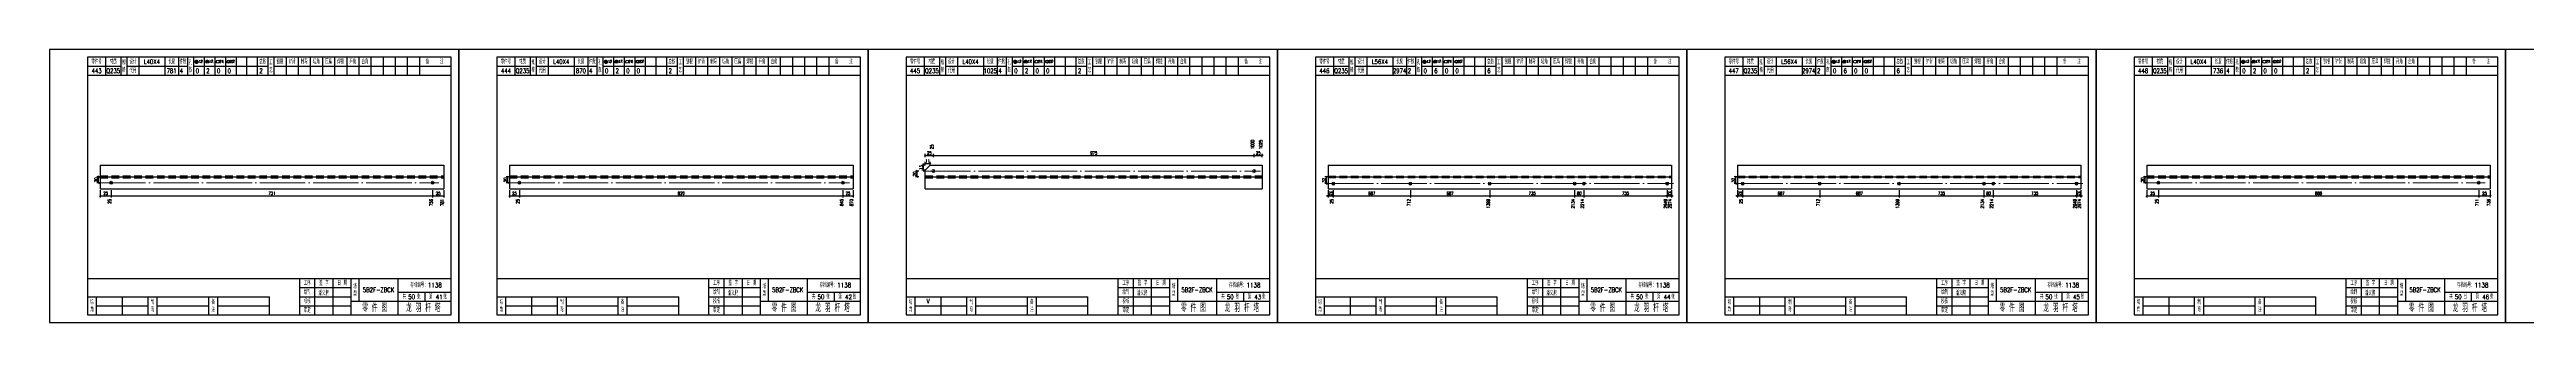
# Model space of a CAD drawing. Header units: millimetres. Extents: x 0 to 30240, y -10896 to -1348.
# Drawn here: x 10800 to 12434, y -3152 to -2972 of the extents above; entities that cross this region are included whole.
import ezdxf
from ezdxf.enums import TextEntityAlignment as Align

# ---------------------------------------------------------------- set-up
doc = ezdxf.new("R2010")
doc.units = ezdxf.units.MM
doc.header["$LTSCALE"] = 20
doc.header["$PDMODE"] = 1
doc.linetypes.add('DASHDOT2X', pattern=[1.75, 1.5, -0.125, 0, -0.125])
doc.linetypes.add('HIDDEN', pattern=[0.375, 0.25, -0.125])
for name, color, linetype, lineweight in [('1', 7, 'Continuous', 25), ('11', 3, 'Continuous', 13), ('2', 1, 'HIDDEN', 13), ('5', 1, 'Continuous', 13), ('7', 2, 'DASHDOT2X', 13)]:
    doc.layers.add(name, color=color, linetype=linetype, lineweight=lineweight)
doc.styles.get("Standard").update_dxf_attribs({"font": 'simplex', "width": 0.7, "bigfont": 'gbhzfs.shx'})
doc.styles.add('SYMBOL_TXT', font='txt.shx', dxfattribs={"width": 0.6})
doc.styles.add('TITLE_TXT', font='simplex.shx', dxfattribs={"width": 0.75, "height": 2.5, "bigfont": 'gbhzfs.shx'})
doc.dimstyles.get("Standard").update_dxf_attribs({"dimtxt": 2.1, "dimasz": 1, "dimexe": 1.05, "dimexo": 0, "dimgap": 0.63, "dimtad": 1, "dimzin": 0, "dimdsep": 46, "dimtxsty": 'standard', "dimblk": 'OBLIQUE', "dimblk1": 'OBLIQUE', "dimblk2": 'OBLIQUE', "dimcen": 0.09, "dimadec": 0, "dimazin": 0, "dimtfac": 1, "dimtdec": 1, "dimtix": 1, "dimtmove": 0, "dimatfit": 3, "dimfxl": 0, "dimtolj": 1, "dimtzin": 0, "dimarcsym": 0})
pattern_1 = [(0, (-3, 0), (0, 0.0125), [])]

# ---------------------------------------------------------------- blocks, each defined once
blk = doc.blocks.new('M12_HOLE')
h = blk.add_hatch()
h.set_pattern_fill('LINE', scale=0.1, style=0)
h.set_pattern_definition(pattern_1)
h.paths.add_polyline_path([(-5, 0, 1), (-1, 0, 1)])
at = {"color": 7}
blk.add_circle((-3, 0), 2, dxfattribs=at)
at = {"color": 7, "attachment_point": 1, "style": 'SYMBOL_TXT'}
for s, insert, char_height, width in [('13\\f??|b0|i0|c0|p54;.', (-0.1, 2.1), 3.5, 5.707), ('5', (3.7, 2.3), 1.8, 2.931)]:
    blk.add_mtext(s, dxfattribs=dict(at, insert=insert, char_height=char_height, width=width))
blk = doc.blocks.new('M16_HOLE')
h = blk.add_hatch()
h.set_pattern_fill('LINE', scale=0.1, style=0)
h.set_pattern_definition(pattern_1)
h.paths.add_polyline_path([(-1.6, 1.4, 0.668179), (-5, 0, 0.198912), (-4.4, -1.4)])
at = {"color": 7}
blk.add_circle((-3, 0), 2, dxfattribs=at)
at = {"color": 7, "attachment_point": 1, "style": 'SYMBOL_TXT'}
for s, insert, char_height, width in [('17.', (-0.4, 2.1), 3.5, 6.316), ('5', (3.6, 2.3), 1.8, 1.822)]:
    blk.add_mtext(s, dxfattribs=dict(at, insert=insert, char_height=char_height, width=width))
blk = doc.blocks.new('M20_HOLE')
at = {"color": 7}
blk.add_circle((-3, 0), 2, dxfattribs=at)
at = {"color": 7, "attachment_point": 1, "style": 'SYMBOL_TXT'}
for s, insert, char_height, width in [('21.', (-0.7, 2), 3.5, 6.074), ('5', (3.3, 2), 1.8, 1.458)]:
    blk.add_mtext(s, dxfattribs=dict(at, insert=insert, char_height=char_height, width=width))
blk = doc.blocks.new('M24_HOLE')
at = {"color": 7}
for radius in [2, 1.5]:
    blk.add_circle((-3, 0), radius, dxfattribs=at)
at = {"color": 7, "attachment_point": 1, "style": 'SYMBOL_TXT'}
for s, insert, char_height, width in [('25.', (-0.7, 2.1), 3.5, 2.429), ('5', (3.9, 2.3), 1.8, 1.944)]:
    blk.add_mtext(s, dxfattribs=dict(at, insert=insert, char_height=char_height, width=width))
blk = doc.blocks.new('JgCard')
for p, q in [((270, 180), (0, 180)), ((0, 180), (0, 0)), ((270, 0), (270, 180)), ((265, 175), (25, 175)), ((25, 175), (25, 5)), ((25, 169), (47, 169)), ((37, 175), (37, 163)), ((47, 175), (47, 163)), ((51, 175), (51, 163)), ((51, 169), (91, 169)), ((59, 175), (59, 163)), ((76, 175), (76, 163)), ((85, 175), (85, 163)), ((91, 175), (91, 163)), ((95, 175), (95, 163)), ((95, 169), (144, 169)), ((102, 175), (102, 163)), ((109, 175), (109, 163)), ((116, 175), (116, 163)), ((123, 175), (123, 163)), ((130, 175), (130, 163)), ((137, 175), (137, 163)), ((144, 175), (144, 163)), ((148, 175), (148, 163)), ((148, 169), (265, 169)), ((156, 175), (156, 163)), ((164, 175), (164, 163)), ((172, 175), (172, 163)), ((180, 175), (180, 163)), ((188, 175), (188, 163)), ((196, 175), (196, 163)), ((204, 175), (204, 163)), ((212, 175), (212, 163)), ((220, 175), (220, 163)), ((228, 175), (228, 163)), ((236, 175), (236, 163)), ((244, 175), (244, 163)), ((265, 5), (265, 175)), ((25, 163), (265, 163)), ((25, 29), (265, 29)), ((25, 17), (145, 17)), ((31, 5), (31, 17)), ((48, 17), (48, 5)), ((65, 5), (65, 17)), ((71, 5), (71, 17)), ((105, 5), (105, 17)), ((111, 5), (111, 17)), ((145, 5), (145, 17)), ((165, 5), (165, 29)), ((165, 23), (199, 23)), ((165, 17), (199, 17)), ((175, 5), (175, 29)), ((187, 5), (187, 29)), ((199, 5), (199, 29)), ((204, 29), (204, 14)), ((230, 5), (230, 29)), ((230, 20), (265, 20)), ((247.5, 20), (247.5, 14)), ((0, 0), (270, 0)), ((25, 5), (265, 5)), ((31, 11), (65, 11)), ((71, 11), (105, 11)), ((111, 11), (145, 11)), ((165, 11), (199, 11)), ((199, 14), (265, 14))]:
    blk.add_line(p, q)
blk.add_lwpolyline([(96, 172, -1), (98, 172, -1)], format="xyb", close=True)
blk.add_point((145, 96))
at = {"xscale": 0.5, "yscale": 0.5, "zscale": 0.5}
for name, p in [('M12_HOLE', (98.5, 172)), ('M16_HOLE', (105.5, 172)), ('M20_HOLE', (112.5, 172)), ('M24_HOLE', (119.5, 172))]:
    blk.add_blockref(name, p, dxfattribs=at)
at = {"style": 'TITLE_TXT', "width": 0.75}
for s, height, p in [('潘义鹏', 3, (177.4, 17.9)), ('存档编号：1138', 3.08, (238, 23.1)), ('龙 羽 杆 塔', 5, (235.2, 7))]:
    blk.add_text(s, height=height, dxfattribs=at).set_placement(p)
at = {"attachment_point": 5, "style": 'TITLE_TXT'}
for s, insert, char_height, width in [('零件号', (31, 172), 3, 15), ('材质', (42, 172), 3, 8), ('规格', (49, 169), 3, 4), ('设计', (55, 172), 3, 8), ('代用', (55, 166), 3, 8), ('长度', (80.5, 172), 3, 8), ('件数', (88, 172), 3, 6), ('孔数', (93, 169), 3, 4), ('总数', (140.5, 172), 3, 7), ('工\\P艺', (146, 169), 3, 4), ('刨根', (152, 172), 3, 8), ('铲背', (160, 172), 3, 8), ('制弯', (168, 172), 3, 8), ('切角', (176, 172), 3, 8), ('压扁', (184, 172), 3, 8), ('焊接', (192, 172), 3, 8), ('开角', (200, 172), 3, 8), ('合角', (208, 172), 3, 8), ('备    注', (254, 172), 3, 22), ('绘制', (170, 20), 3, 10), ('工序', (170, 26), 3, 10), ('签 字', (181, 26), 3, 12), ('日 期', (193, 26), 3, 12), ('塔\\P型', (201.5, 21.5), 3, 5), ('共    张', (238.8, 17), 3, 17.5), ('第    张', (256.2, 17), 3, 17.5), ('切\\P角', (28, 11), 3, 6), ('制\\P弯', (68, 11), 3, 6), ('备\\P注', (108, 11), 3, 6), ('校核', (170, 14), 3, 10), ('审定', (170, 8), 3, 10), ('零 件 图', (214.5, 9.5), 5, 31)]:
    blk.add_mtext(s, dxfattribs=dict(at, insert=insert, char_height=char_height, width=width))
blk = doc.blocks.new('M16')
for p, q in [((-0.7, -0.7), (0.7, 0.7)), ((-0.4, 0), (0.4, 0)), ((0, 0.4), (0, -0.4))]:
    blk.add_line(p, q)
blk.add_circle((0, 0), 1)
for radius in [0.8, 0.6, 0.4, 0.2]:
    blk.add_arc((0, 0), radius, 225, 45)
blk = doc.blocks.new('_Oblique')
at = {"color": 0, "linetype": 'ByBlock', "lineweight": -2}
blk.add_line((-0.5, -0.5), (0.5, 0.5), dxfattribs=at)
blk = doc.blocks.new('*D2248')
at = {"layer": '11', "color": 0, "lineweight": -2}
for p, q in [((11377.6, -3048.4), (11375.5, -3048.4)), ((11377.6, -3051.7), (11375.5, -3051.7)), ((11376.5, -3048.4), (11376.5, -3047.4)), ((11376.5, -3051.7), (11376.5, -3048.4)), ((11376.5, -3051.7), (11376.5, -3052.7))]:
    blk.add_line(p, q, dxfattribs=at)
at = {"layer": 'Defpoints', "color": 0}
for p in [(11376.5, -3048.4), (11377.6, -3048.4), (11377.6, -3051.7)]:
    blk.add_point(p, dxfattribs=at)
at = {"layer": '11', "color": 0, "lineweight": -2}
for p, rotation in [((11376.5, -3048.4), 270), ((11376.5, -3051.7), 90)]:
    blk.add_blockref('_Oblique', p, dxfattribs=dict(at, rotation=rotation))
at = {"layer": '11', "color": 0, "insert": (11374.9, -3050), "char_height": 2.1, "attachment_point": 5, "rotation": 90}
blk.add_mtext('\\A1;13', dxfattribs=at)
blk = doc.blocks.new('*D2251')
at = {"layer": '11', "color": 0, "lineweight": -2}
for p, q in [((11643.4, -3068.7), (11642.4, -3068.7)), ((11643.4, -3065), (11643.4, -3069.7)), ((11643.4, -3068.7), (11646.8, -3068.7)), ((11646.8, -3065), (11646.8, -3069.7)), ((11646.8, -3068.7), (11647.8, -3068.7))]:
    blk.add_line(p, q, dxfattribs=at)
at = {"layer": 'Defpoints', "color": 0}
for p in [(11643.4, -3065), (11646.8, -3065), (11646.8, -3068.7)]:
    blk.add_point(p, dxfattribs=at)
at = {"layer": '11', "color": 0, "lineweight": -2}
blk.add_blockref('_Oblique', (11643.4, -3068.7), dxfattribs=at)
at = {"layer": '11', "color": 0, "lineweight": -2, "rotation": 180}
blk.add_blockref('_Oblique', (11646.8, -3068.7), dxfattribs=at)
at = {"layer": '11', "color": 0, "insert": (11645.1, -3067), "char_height": 2.1, "attachment_point": 5}
blk.add_mtext('\\A1;25', dxfattribs=at)
blk = doc.blocks.new('*D2257')
at = {"layer": '11', "color": 0, "lineweight": -2}
for p, q in [((11867.1, -3068.7), (11866.1, -3068.7)), ((11867.1, -3065), (11867.1, -3069.7)), ((11867.1, -3068.7), (11870, -3068.7)), ((11870, -3065), (11870, -3069.7)), ((11870, -3068.7), (11871, -3068.7))]:
    blk.add_line(p, q, dxfattribs=at)
at = {"layer": 'Defpoints', "color": 0}
for p in [(11867.1, -3065), (11870, -3065), (11870, -3068.7)]:
    blk.add_point(p, dxfattribs=at)
at = {"layer": '11', "color": 0, "lineweight": -2}
blk.add_blockref('_Oblique', (11867.1, -3068.7), dxfattribs=at)
at = {"layer": '11', "color": 0, "lineweight": -2, "rotation": 180}
blk.add_blockref('_Oblique', (11870, -3068.7), dxfattribs=at)
at = {"layer": '11', "color": 0, "insert": (11868.5, -3067), "char_height": 2.1, "attachment_point": 5}
blk.add_mtext('\\A1;25', dxfattribs=at)
blk = doc.blocks.new('*D2259')
at = {"layer": '11', "color": 0, "lineweight": -2}
for p, q in [((11913.4, -3068.7), (11912.4, -3068.7)), ((11913.4, -3065), (11913.4, -3069.7)), ((11913.4, -3068.7), (11916.8, -3068.7)), ((11916.8, -3065), (11916.8, -3069.7)), ((11916.8, -3068.7), (11917.8, -3068.7))]:
    blk.add_line(p, q, dxfattribs=at)
at = {"layer": 'Defpoints', "color": 0}
for p in [(11913.4, -3065), (11916.8, -3065), (11916.8, -3068.7)]:
    blk.add_point(p, dxfattribs=at)
at = {"layer": '11', "color": 0, "lineweight": -2}
blk.add_blockref('_Oblique', (11913.4, -3068.7), dxfattribs=at)
at = {"layer": '11', "color": 0, "lineweight": -2, "rotation": 180}
blk.add_blockref('_Oblique', (11916.8, -3068.7), dxfattribs=at)
at = {"layer": '11', "color": 0, "insert": (11915.1, -3067), "char_height": 2.1, "attachment_point": 5}
blk.add_mtext('\\A1;25', dxfattribs=at)
blk = doc.blocks.new('*D2265')
at = {"layer": '11', "color": 0, "lineweight": -2}
for p, q in [((12137.1, -3068.7), (12136.1, -3068.7)), ((12137.1, -3065), (12137.1, -3069.7)), ((12137.1, -3068.7), (12140, -3068.7)), ((12140, -3065), (12140, -3069.7)), ((12140, -3068.7), (12141, -3068.7))]:
    blk.add_line(p, q, dxfattribs=at)
at = {"layer": 'Defpoints', "color": 0}
for p in [(12137.1, -3065), (12140, -3065), (12140, -3068.7)]:
    blk.add_point(p, dxfattribs=at)
at = {"layer": '11', "color": 0, "lineweight": -2}
blk.add_blockref('_Oblique', (12137.1, -3068.7), dxfattribs=at)
at = {"layer": '11', "color": 0, "lineweight": -2, "rotation": 180}
blk.add_blockref('_Oblique', (12140, -3068.7), dxfattribs=at)
at = {"layer": '11', "color": 0, "insert": (12138.5, -3067), "char_height": 2.1, "attachment_point": 5}
blk.add_mtext('\\A1;25', dxfattribs=at)

msp = doc.modelspace()

# ---------------------------------------------------------------- linework, layer by layer
at = {"layer": '1'}
for p, q in [((10833.4, -3048.392), (10833.4, -3063.932)), ((10833.4, -3048.392), (11060, -3048.392)), ((11060, -3048.392), (11060, -3063.932)), ((11103.4, -3048.392), (11103.4, -3063.932)), ((11103.4, -3048.392), (11330, -3048.392)), ((11330, -3048.392), (11330, -3063.932)), ((11377.6, -3051.695), (11380.855, -3048.392)), ((11377.6, -3056.162), (11377.6, -3051.695)), ((11380.855, -3048.392), (11600, -3048.392)), ((11600, -3048.392), (11600, -3063.932)), ((11643.4, -3048.392), (11643.4, -3063.932)), ((11643.4, -3048.392), (11870, -3048.392)), ((11870, -3048.392), (11870, -3063.932)), ((11913.4, -3048.392), (11913.4, -3063.932)), ((11913.4, -3048.392), (12140, -3048.392)), ((12140, -3048.392), (12140, -3063.932)), ((12183.4, -3048.392), (12183.4, -3063.932)), ((12183.4, -3048.392), (12410, -3048.392)), ((12410, -3048.392), (12410, -3063.932)), ((10833.4, -3056.162), (11060, -3056.162)), ((10833.4, -3063.932), (11060, -3063.932)), ((11103.4, -3056.162), (11330, -3056.162)), ((11103.4, -3063.932), (11330, -3063.932)), ((11377.6, -3063.932), (11377.6, -3056.162)), ((11377.6, -3056.162), (11600, -3056.162)), ((11377.6, -3063.932), (11600, -3063.932)), ((11643.4, -3056.162), (11870, -3056.162)), ((11643.4, -3063.932), (11870, -3063.932)), ((11913.4, -3056.162), (12140, -3056.162)), ((11913.4, -3063.932), (12140, -3063.932)), ((12183.4, -3056.162), (12410, -3056.162)), ((12183.4, -3063.932), (12410, -3063.932))]:
    msp.add_line(p, q, dxfattribs=at)
at = {"layer": '2'}
for p, q in [((10833.4, -3055.385), (11060, -3055.385)), ((10833.4, -3056.939), (11060, -3056.939)), ((11103.4, -3055.385), (11330, -3055.385)), ((11103.4, -3056.939), (11330, -3056.939)), ((11377.6, -3055.385), (11600, -3055.385)), ((11377.6, -3056.939), (11600, -3056.939)), ((11643.4, -3055.607), (11870, -3055.607)), ((11643.4, -3056.717), (11870, -3056.717)), ((11913.4, -3055.607), (12140, -3055.607)), ((11913.4, -3056.717), (12140, -3056.717)), ((12183.4, -3055.385), (12410, -3055.385)), ((12183.4, -3056.939), (12410, -3056.939))]:
    msp.add_line(p, q, dxfattribs=at)
at = {"layer": '7'}
for p, q in [((11377.6, -3052.277), (11598.799, -3052.277)), ((10833.4, -3060.047), (11056.895, -3060.047)), ((11103.4, -3060.047), (11327.581, -3060.047)), ((11643.4, -3060.602), (11871.26, -3060.602)), ((11913.4, -3060.602), (12141.26, -3060.602)), ((12183.4, -3060.047), (12406.578, -3060.047))]:
    msp.add_line(p, q, dxfattribs=at)

# ---------------------------------------------------------------- block references
at = {"layer": '1'}
for p in [(10800, -3152.162), (11070, -3152.162), (11340, -3152.162), (11610, -3152.162), (11880, -3152.162), (12150, -3152.162), (12420, -3152.162)]:
    msp.add_blockref('JgCard', p, dxfattribs=at)
at = {"layer": '5'}
for p in [(11383.025, -3052.277), (11594.599, -3052.277), (10840.652, -3060.047), (11052.695, -3060.047), (11109.908, -3060.047), (11323.381, -3060.047), (11646.84, -3060.602), (11697.656, -3060.602), (11750.008, -3060.602), (11806.017, -3060.602), (11812.113, -3060.602), (11867.06, -3060.602), (11916.84, -3060.602), (11967.656, -3060.602), (12020.008, -3060.602), (12076.017, -3060.602), (12082.113, -3060.602), (12137.06, -3060.602), (12191.1, -3060.047), (12402.378, -3060.047)]:
    msp.add_blockref('M16', p, dxfattribs=at)

# ---------------------------------------------------------------- texts
at = {"style": 'TITLE_TXT', "width": 0.75}
for s, p in [('50', (11036.602, -3136.805)), ('41', (11054.791, -3136.851)), ('50', (11306.602, -3136.805)), ('42', (11324.791, -3136.851)), ('50', (11576.602, -3136.805)), ('43', (11594.791, -3136.851)), ('50', (11846.602, -3136.805)), ('44', (11864.791, -3136.851)), ('50', (12116.602, -3136.805)), ('45', (12134.791, -3136.851)), ('50', (12386.602, -3136.805)), ('46', (12404.791, -3136.851))]:
    msp.add_text(s, height=3, dxfattribs=at).set_placement(p)
at = {"layer": '1', "width": 0.7}
for s, p in [('443', (10831, -2986.162)), ('Q235', (10842, -2986.162)), ('L40X4', (10867.5, -2980.162)), ('781', (10880.5, -2986.162)), ('4', (10887, -2986.162)), ('0', (10897.5, -2986.162)), ('2', (10904.5, -2986.162)), ('0', (10911.5, -2986.162)), ('0', (10918.5, -2986.162)), ('2', (10939.5, -2986.162)), ('444', (11101, -2986.162)), ('Q235', (11112, -2986.162)), ('L40X4', (11137.5, -2980.162)), ('870', (11150.5, -2986.162)), ('4', (11157, -2986.162)), ('0', (11167.5, -2986.162)), ('2', (11174.5, -2986.162)), ('0', (11181.5, -2986.162)), ('0', (11188.5, -2986.162)), ('2', (11209.5, -2986.162)), ('445', (11371, -2986.162)), ('Q235', (11382, -2986.162)), ('L40X4', (11407.5, -2980.162)), ('1025', (11420.5, -2986.162)), ('4', (11427, -2986.162)), ('0', (11437.5, -2986.162)), ('2', (11444.5, -2986.162)), ('0', (11451.5, -2986.162)), ('0', (11458.5, -2986.162)), ('2', (11479.5, -2986.162)), ('446', (11641, -2986.162)), ('Q235', (11652, -2986.162)), ('L56X4', (11677.5, -2980.162)), ('2974', (11690.5, -2986.162)), ('2', (11697, -2986.162)), ('0', (11707.5, -2986.162)), ('6', (11714.5, -2986.162)), ('0', (11721.5, -2986.162)), ('0', (11728.5, -2986.162)), ('6', (11749.5, -2986.162)), ('447', (11911, -2986.162)), ('Q235', (11922, -2986.162)), ('L56X4', (11947.5, -2980.162)), ('2974', (11960.5, -2986.162)), ('2', (11967, -2986.162)), ('0', (11977.5, -2986.162)), ('6', (11984.5, -2986.162)), ('0', (11991.5, -2986.162)), ('0', (11998.5, -2986.162)), ('6', (12019.5, -2986.162)), ('448', (12181, -2986.162)), ('Q235', (12192, -2986.162)), ('L40X4', (12217.5, -2980.162)), ('736', (12230.5, -2986.162)), ('4', (12237, -2986.162)), ('0', (12247.5, -2986.162)), ('2', (12254.5, -2986.162)), ('0', (12261.5, -2986.162)), ('0', (12268.5, -2986.162)), ('2', (12289.5, -2986.162)), ('V', (11379.5, -3138.162))]:
    msp.add_text(s, height=3, dxfattribs=at).set_placement(p, align=Align.MIDDLE_CENTER)
for s, p in [('25', (11383.012, -3037.892)), ('1000', (11594.575, -3037.892)), ('1025', (11600, -3037.892))]:
    msp.add_text(s, height=2.1, rotation=90, dxfattribs=at).set_placement(p)
for s, p in [('25', (10840.652, -3070.757)), ('756', (11052.748, -3070.757)), ('781', (11060, -3070.757)), ('25', (11109.908, -3070.757)), ('845', (11323.522, -3070.757)), ('870', (11330, -3070.757)), ('25', (11646.842, -3070.757)), ('712', (11697.662, -3070.757)), ('1399', (11750.02, -3070.757)), ('2134', (11806.009, -3070.757)), ('2214', (11812.105, -3070.757)), ('2949', (11867.033, -3070.757)), ('2974', (11870, -3070.757)), ('25', (11916.84, -3070.757)), ('712', (11967.662, -3070.757)), ('1399', (12020.02, -3070.757)), ('2134', (12076.009, -3070.757)), ('2214', (12082.105, -3070.757)), ('2949', (12137.035, -3070.757)), ('2974', (12140, -3070.757)), ('25', (12191.1, -3070.757)), ('711', (12402.3, -3070.757)), ('736', (12410, -3070.757))]:
    msp.add_text(s, height=2.1, rotation=90, dxfattribs=at).set_placement(p, align=Align.RIGHT)
at = {"layer": '1', "char_height": 3, "width": 26, "attachment_point": 5}
for insert in [(11017, -3130.662), (11287, -3130.662), (11557, -3130.662), (11827, -3130.662), (12097, -3130.662), (12367, -3130.662)]:
    msp.add_mtext('5B2F-ZBCK', dxfattribs=dict(at, insert=insert))

# ---------------------------------------------------------------- dimensions: what is measured, and where the dimension line sits
at = {"layer": '1'}
for base, p1, p2, text in [((11372.35, -3052.277), (11373.35, -3056.162), (11373.35, -3052.277), '20'), ((10832.35, -3056.162), (10833.35, -3060.047), (10833.35, -3056.162), '20'), ((11102.35, -3056.162), (11103.35, -3060.047), (11103.35, -3056.162), '20'), ((11642.35, -3056.162), (11643.35, -3060.602), (11643.35, -3056.162), '32'), ((11912.35, -3056.162), (11913.35, -3060.602), (11913.35, -3056.162), '32'), ((12182.35, -3056.162), (12183.35, -3060.047), (12183.35, -3056.162), '20')]:
    msp.add_linear_dim(base=base, p1=p1, p2=p2, angle=90, text=text, dimstyle='standard', dxfattribs=at).render()
at = {"layer": '11'}
dim = msp.add_linear_dim(base=(11376.55, -3048.392), p1=(11377.6, -3051.695), p2=(11377.6, -3048.392), angle=90, text='13', dimstyle='standard', dxfattribs=at)
dim.commit()
dim.dimension.update_dxf_attribs({"geometry": '*D2248', "text_midpoint": (11374.87, -3050.044)})
for base, p1, p2, text in [((11383.025, -3042.092), (11377.6, -3043.142), (11383.025, -3043.142), '25'), ((11380.855, -3047.342), (11377.6, -3048.392), (11380.855, -3048.392), '11'), ((11594.599, -3042.092), (11383.025, -3043.142), (11594.599, -3043.142), '975'), ((11600, -3042.092), (11594.599, -3043.142), (11600, -3043.142), '25'), ((10840.652, -3068.657), (10833.4, -3064.982), (10840.652, -3064.982), '25'), ((11052.695, -3068.657), (10840.652, -3064.982), (11052.695, -3064.982), '731'), ((11060, -3068.657), (11052.695, -3064.982), (11060, -3064.982), '25'), ((11109.908, -3068.657), (11103.4, -3064.982), (11109.908, -3064.982), '25'), ((11323.381, -3068.657), (11109.908, -3064.982), (11323.381, -3064.982), '820'), ((11330, -3068.657), (11323.381, -3064.982), (11330, -3064.982), '25'), ((11697.656, -3068.657), (11646.84, -3064.982), (11697.656, -3064.982), '687'), ((11750.008, -3068.657), (11697.656, -3064.982), (11750.008, -3064.982), '687'), ((11806.017, -3068.657), (11750.008, -3064.982), (11806.017, -3064.982), '735'), ((11812.113, -3068.657), (11806.017, -3064.982), (11812.113, -3064.982), '80'), ((11867.06, -3068.657), (11812.113, -3064.982), (11867.06, -3064.982), '735'), ((11967.656, -3068.657), (11916.84, -3064.982), (11967.656, -3064.982), '687'), ((12020.008, -3068.657), (11967.656, -3064.982), (12020.008, -3064.982), '687'), ((12076.017, -3068.657), (12020.008, -3064.982), (12076.017, -3064.982), '735'), ((12082.113, -3068.657), (12076.017, -3064.982), (12082.113, -3064.982), '80'), ((12137.06, -3068.657), (12082.113, -3064.982), (12137.06, -3064.982), '735'), ((12191.1, -3068.657), (12183.4, -3064.982), (12191.1, -3064.982), '25'), ((12402.378, -3068.657), (12191.1, -3064.982), (12402.378, -3064.982), '686'), ((12410, -3068.657), (12402.378, -3064.982), (12410, -3064.982), '25')]:
    msp.add_linear_dim(base=base, p1=p1, p2=p2, text=text, dimstyle='standard', dxfattribs=at).render()
for base, p1, p2, picture, middle in [((11646.84, -3068.657), (11643.4, -3064.982), (11646.84, -3064.982), '*D2251', (11645.12, -3066.977)), ((11870, -3068.657), (11867.06, -3064.982), (11870, -3064.982), '*D2257', (11868.53, -3066.977)), ((11916.84, -3068.657), (11913.4, -3064.982), (11916.84, -3064.982), '*D2259', (11915.12, -3066.977)), ((12140, -3068.657), (12137.06, -3064.982), (12140, -3064.982), '*D2265', (12138.53, -3066.977))]:
    dim = msp.add_linear_dim(base=base, p1=p1, p2=p2, text='25', dimstyle='standard', dxfattribs=at)
    dim.commit()
    dim.dimension.update_dxf_attribs({"geometry": picture, "text_midpoint": middle})

doc.saveas('drawing.dxf')
